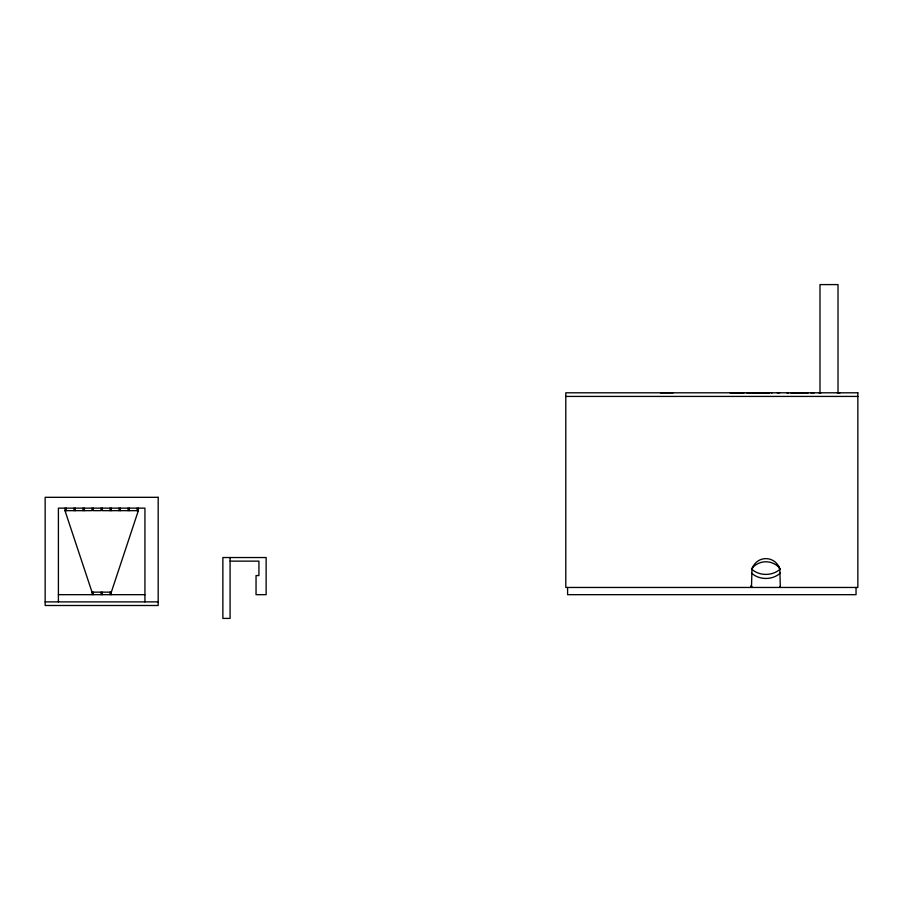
<?xml version="1.0" encoding="UTF-8"?>
<svg xmlns="http://www.w3.org/2000/svg" width="903" height="903" viewBox="0 0 903 903"><rect width="100%" height="100%" fill="white"/><g stroke="black" fill="none" stroke-linecap="round" stroke-linejoin="round"><path stroke-width="1.35" d="M751.488 587.458L751.973 569.308A14.425 14.425 0 0 1 752.831 566.937M111.317 594.671L111.317 592.154L138.351 510.658L138.351 508.141M751.973 569.308L753.418 565.831A14.425 14.425 0 0 1 779.842 569.308L780.327 587.458M780.327 573.044C772.607 580.257 759.197 580.257 751.488 573.044M780.327 586.499L779.481 587.413M788.364 392.76L787.055 392.76L788.353 392.76M771.478 392.805L772.268 392.76M807.011 392.805L808.399 392.76M767.46 392.805L769.616 392.76L765.451 392.805M777.269 392.805L779.639 392.76M746.454 392.805L750.472 392.76M810.781 392.805L814.359 392.76M748.429 392.805L753.486 392.76M753.192 392.805L763.103 392.805M762.798 392.805L767.753 392.76M791.039 392.805L802.541 392.805M802.248 392.805L807.316 392.76M660.522 392.805L673.266 392.76M730.177 392.805L743.846 392.76M837.307 392.771L840.117 392.805M565.797 396.417L857.85 396.417M64.982 508.141L64.982 510.658L92.027 510.658L92.027 508.141M138.351 510.658L102.299 510.658L102.299 508.141M230.084 561.135L258.924 561.135L258.924 575.561L256.046 575.561L256.046 594.671L266.137 594.671L266.137 557.535L222.872 557.535L222.872 618.408L230.084 618.408L230.084 557.535M64.982 510.658L92.027 592.154L111.317 592.154M58.402 594.671L144.931 594.671M45.15 601.883L158.183 601.883M730.956 392.76L744.14 392.805M790.814 392.76L795.915 392.805M735.2 392.76L739.376 392.805M818.75 392.76L820.883 392.794M755.461 392.76L758.068 392.805M731.464 392.76L732.435 392.805M750.698 585.968L752.334 587.413M778.397 565.831L779.842 569.308M856.044 587.458L856.044 594.671L567.592 594.671L567.592 587.458M838.018 392.76L838.018 284.592L819.992 284.592L819.992 392.76M144.931 601.883L144.931 508.141L58.402 508.141L58.402 601.883M137.098 508.141L137.098 510.658M129.343 508.141L129.343 510.658M128.079 508.141L128.079 510.658M120.325 508.141L120.325 510.658M119.061 508.141L119.061 510.658M111.317 508.141L111.317 510.658M110.053 508.141L110.053 510.658M110.053 592.154L110.053 594.671M102.299 592.154L102.299 594.671M101.034 508.141L101.034 510.658L93.28 510.658L93.28 508.141M101.034 592.154L101.034 594.671M93.28 592.154L93.28 594.671M92.027 592.154L92.027 594.671M84.272 508.141L84.272 510.658M83.008 508.141L83.008 510.658M75.254 508.141L75.254 510.658M73.99 508.141L73.99 510.658M66.246 508.141L66.246 510.658M780.327 568.98C772.607 576.204 759.197 576.204 751.488 568.98A18.026 18.026 0 0 1 757.843 563.675L760.428 562.625A18.026 18.026 0 0 1 771.388 562.625L773.973 563.675A18.026 18.026 0 0 1 780.327 568.98M857.85 392.805L565.797 392.805L565.797 587.458L857.85 587.458L857.85 392.805M158.183 497.316L45.15 497.316L45.15 605.495L158.183 605.495L158.183 497.316"/></g></svg>
